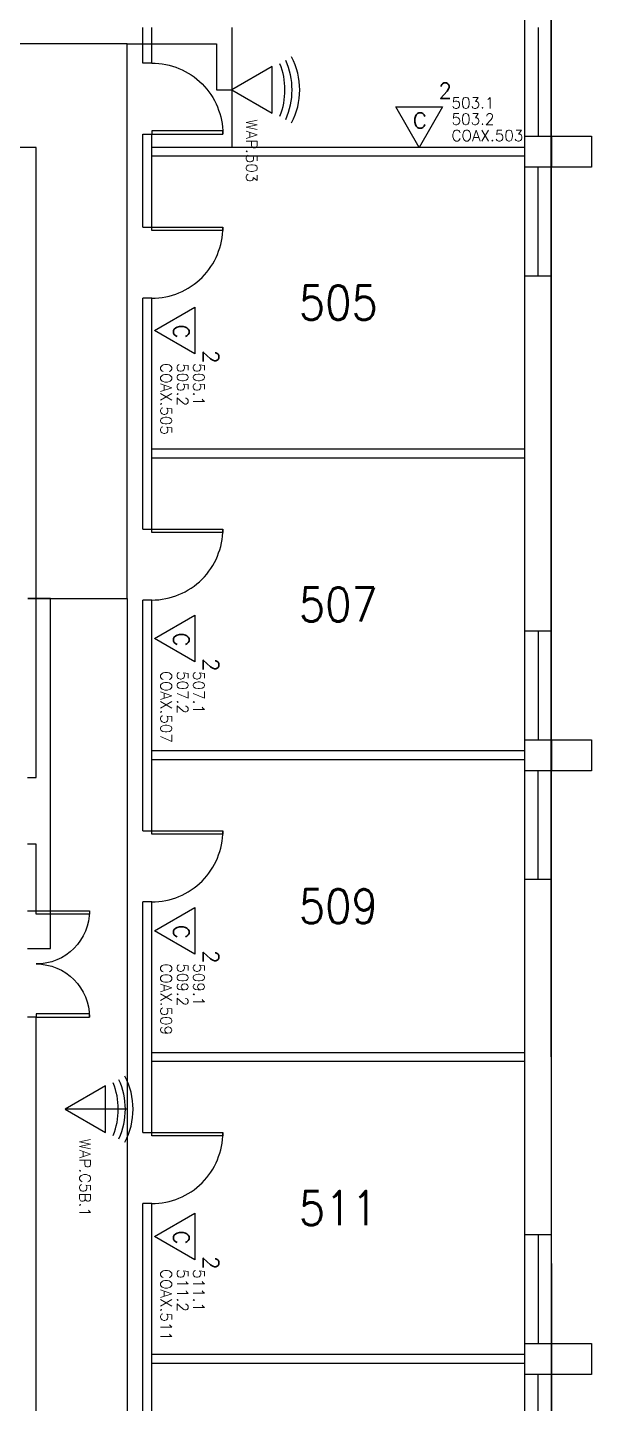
# Model space of a CAD drawing. Header units: inches. Extents: x -460 to 10305, y -938 to 5356.
# Drawn here: x 10051 to 10305, y 491 to 1111 of the extents above; entities that cross this region are included whole.
import ezdxf
from ezdxf.enums import TextEntityAlignment as Align

# ---------------------------------------------------------------- set-up
doc = ezdxf.new("R2010")
doc.units = ezdxf.units.IN
doc.header["$MEASUREMENT"] = 0
doc.set_wipeout_variables(frame=1)
for name, color, linetype in [('01-0263-05-DWG-BFP-ARCH$0$SP-DOORS', 5, 'Continuous'), ('01-0263-05-DWG-BFP-ARCH$0$SP-GROSS', 30, 'Continuous'), ('01-0263-05-DWG-BFP-ARCH$0$SP-RMNO', 7, 'Continuous'), ('01-0263-05-DWG-BFP-ARCH$0$SP-ROOM', 7, 'Continuous'), ('01-0263-05-DWG-BFP-ARCH$0$SP-WALL', 7, 'Continuous'), ('01-0263-05-DWG-BFP-ARCH$0$SP-WINDOWS', 6, 'Continuous'), ('T-Anno-Soffit', 200, 'Continuous'), ('T-Comm-E', 1, 'Continuous'), ('T-Comm-E-Wireless', 1, 'Continuous'), ('T-Comm-Path', 40, 'Continuous')]:
    doc.layers.add(name, color=color, linetype=linetype)
doc.layers.get('01-0263-05-DWG-BFP-ARCH$0$SP-ROOM').off()
doc.styles.add('01-0263-05-DWG-BFP-ARCH$0$ROMANS', font='ROMANS.shx', dxfattribs={"width": 0.9})
doc.styles.add('3-32', font='SIMPLEX.shx', dxfattribs={"height": 9})

# ---------------------------------------------------------------- blocks, each defined once
blk = doc.blocks.new('01-0263-05-DWG-BFP-ARCH$0$DOR01')
at = {"color": 0}
for p, q in [((1, 1), (0, 1)), ((0, 1), (0, 0)), ((1, 0), (1, 1)), ((0, 0), (1, 0))]:
    blk.add_line(p, q, dxfattribs=at)
blk = doc.blocks.new('01-0263-05-DWG-BFP-ARCH$0$DOR00')
at = {"color": 0}
for p, q in [((0, 1), (0, 0)), ((1, 0), (1, 1))]:
    blk.add_line(p, q, dxfattribs=at)
blk = doc.blocks.new('01-0263-05-DWG-BFP-ARCH$0$FMGRM1')
at = {"style": '01-0263-05-DWG-BFP-ARCH$0$ROMANS', "width": 0.9}
for tag, p in [('RMAREA', (0, -0.2836)), ('DATA1', (0, -0.443)), ('DATA2', (0, -0.6024)), ('DATA3', (0, -0.7618)), ('DATA4', (0, -0.9213)), ('DATA5', (0, -1.0807))]:
    blk.add_attdef(tag, text='', height=0.1172, dxfattribs=at).set_placement(p, align=Align.CENTER)
at = {"linetype": 'Continuous'}
blk.add_wipeout([(-0.375, -0.125), (0.375, -0.125), (0.375, 0.125), (-0.375, 0.125)], dxfattribs=at)
at = {"layer": '01-0263-05-DWG-BFP-ARCH$0$SP-RMNO', "style": '01-0263-05-DWG-BFP-ARCH$0$ROMANS', "width": 0.9}
blk.add_attdef('RMNUMB', text='', height=0.16, dxfattribs=at).set_placement((0, 0), align=Align.MIDDLE)
blk = doc.blocks.new('01-0263-05-DWG-BFP-ARCH', base_point=(1295.15, 1353.42))
at = {"layer": '01-0263-05-DWG-BFP-ARCH$0$SP-DOORS'}
for points in [[(3591.16, 2445.43, -0.414214), (3623.16, 2413.43, -0.414214)], [(3591.16, 2339.43, 0.414214), (3623.16, 2371.43, 0.414214)], [(3591.16, 2203.43, 0.414214), (3623.16, 2235.43, 0.414214)], [(3591.16, 2067.43, 0.414214), (3623.16, 2099.43, 0.414214)], [(3563.16, 2063.43, -0.414214), (3539.16, 2039.43, -0.414214), (3563.16, 2015.43, -0.414214)], [(3591.16, 1931.43, 0.414214), (3623.16, 1963.43, 0.414214)]]:
    blk.add_lwpolyline(points, format="xyb", dxfattribs=at)
at = {"layer": '01-0263-05-DWG-BFP-ARCH$0$SP-GROSS'}
blk.add_lwpolyline([(3071.13, 1373.46), (3071.15, 1353.42), (3771.15, 1353.42), (3771.05, 2641.37), (3071.16, 2641.43), (3071.15, 1373.46)], close=True, dxfattribs=at)
at = {"layer": '01-0263-05-DWG-BFP-ARCH$0$SP-WALL'}
for p, q in [((3587.16, 2445.43), (3587.16, 2461.43)), ((3591.16, 2445.43), (3591.16, 2461.43)), ((3587.16, 2371.43), (3587.16, 2413.43)), ((3591.16, 2371.43), (3591.16, 2413.43)), ((3759.16, 2412.43), (3789.16, 2412.43)), ((3771.16, 2412.43), (3771.16, 2398.43)), ((3789.16, 2412.43), (3789.16, 2398.43)), ((3539.16, 2407.43), (3515.16, 2407.43)), ((3539.16, 2123.43), (3539.16, 2407.43)), ((3759.16, 2407.43), (3591.16, 2407.43)), ((3759.16, 2403.43), (3591.16, 2403.43)), ((3789.16, 2398.43), (3759.16, 2398.43)), ((3771.16, 2349.43), (3759.16, 2349.43)), ((3587.16, 2235.43), (3587.16, 2339.43)), ((3591.16, 2235.43), (3591.16, 2339.43)), ((3759.16, 2271.43), (3591.16, 2271.43)), ((3759.16, 2267.43), (3591.16, 2267.43)), ((3587.16, 2099.43), (3587.16, 2203.43)), ((3591.16, 2099.43), (3591.16, 2203.43)), ((3771.16, 2189.43), (3759.16, 2189.43)), ((3759.16, 2140.43), (3789.16, 2140.43)), ((3771.16, 2140.43), (3771.16, 2126.43)), ((3789.16, 2140.43), (3789.16, 2126.43)), ((3759.16, 2135.43), (3591.16, 2135.43)), ((3759.16, 2131.43), (3591.16, 2131.43)), ((3789.16, 2126.43), (3759.16, 2126.43)), ((3539.16, 2063.43), (3539.16, 2093.43)), ((3771.16, 2077.43), (3759.16, 2077.43)), ((3587.16, 1963.43), (3587.16, 2067.43)), ((3591.16, 1963.43), (3591.16, 2067.43)), ((3539.16, 1831.43), (3539.16, 2015.43)), ((3759.16, 1999.43), (3591.16, 1999.43)), ((3759.16, 1995.43), (3591.16, 1995.43)), ((3587.16, 1827.43), (3587.16, 1931.43)), ((3591.16, 1827.43), (3591.16, 1931.43)), ((3771.16, 1917.43), (3759.16, 1917.43)), ((3759.16, 1365.43), (3759.16, 1904.43)), ((3771.16, 1904.43), (3771.16, 1353.43)), ((3759.16, 1868.43), (3789.16, 1868.43)), ((3771.16, 1868.43), (3771.16, 1854.43)), ((3789.16, 1868.43), (3789.16, 1854.43)), ((3759.16, 1863.43), (3591.16, 1863.43)), ((3759.16, 1859.43), (3591.16, 1859.43)), ((3789.16, 1854.43), (3759.16, 1854.43))]:
    blk.add_line(p, q, dxfattribs=at)
for points in [[(3771.16, 1904.43), (3771.16, 2411.43), (3771.16, 2641.43)], [(3759.16, 1904.43), (3759.16, 2411.43), (3759.16, 2629.43)]]:
    blk.add_lwpolyline(points, dxfattribs=at)
at = {"layer": '01-0263-05-DWG-BFP-ARCH$0$SP-WINDOWS'}
for p, q in [((3765.16, 2461.43), (3765.16, 2412.43)), ((3765.16, 2349.43), (3765.16, 2398.43)), ((3765.16, 2189.43), (3765.16, 2140.43)), ((3765.16, 2077.43), (3765.16, 2126.43)), ((3765.16, 1917.43), (3765.16, 1868.43)), ((3765.16, 1805.43), (3765.16, 1854.43))]:
    blk.add_line(p, q, dxfattribs=at)
at = {"layer": '01-0263-05-DWG-BFP-ARCH$0$SP-DOORS', "rotation": 180}
for p, xscale, yscale, zscale in [((3591.16, 2413.43), -32, -1.5, 32), ((3591.16, 2371.43), -32, 1.5, 32), ((3591.16, 2235.43), -32, 1.5, 32), ((3591.16, 2099.43), -32, 1.5, 32), ((3539.16, 2063.43), -24, 1.5, 24), ((3539.16, 2015.43), -24, -1.5, 24), ((3591.16, 1963.43), -32, 1.5, 32)]:
    blk.add_blockref('01-0263-05-DWG-BFP-ARCH$0$DOR01', p, dxfattribs=dict(at, xscale=xscale, yscale=yscale, zscale=zscale))
at = {"layer": '01-0263-05-DWG-BFP-ARCH$0$SP-WALL'}
for p, xscale, yscale, zscale, rotation in [((3591.16, 2413.43), -32, -4, 32, 270), ((3591.16, 2371.43), -32, 4, 32, 90), ((3591.16, 2235.43), -32, 4, 32, 90), ((3535.16, 2093.43), -30, 4, 30, 270), ((3591.16, 2099.43), -32, 4, 32, 90), ((3535.16, 2015.43), -48, 4, 48, 270), ((3591.16, 1963.43), -32, 4, 32, 90)]:
    blk.add_blockref('01-0263-05-DWG-BFP-ARCH$0$DOR00', p, dxfattribs=dict(at, xscale=xscale, yscale=yscale, zscale=zscale, rotation=rotation))
at = {"layer": '01-0263-05-DWG-BFP-ARCH$0$SP-ROOM'}
ref = blk.add_blockref('01-0263-05-DWG-BFP-ARCH$0$FMGRM1', (3511.16, 2367.43), dxfattribs=dict(at, xscale=96, yscale=96, zscale=96))
ref.add_attrib('RMNUMB', '547', dxfattribs={"layer": '01-0263-05-DWG-BFP-ARCH$0$SP-RMNO', "height": 15.36, "style": '01-0263-05-DWG-BFP-ARCH$0$ROMANS', "width": 0.9}).set_placement((3511.16, 2367.43), align=Align.MIDDLE)
ref = blk.add_blockref('01-0263-05-DWG-BFP-ARCH$0$FMGRM1', (3675.16, 2337.43), dxfattribs=dict(at, xscale=96, yscale=96, zscale=96))
ref.add_attrib('RMNUMB', '505', dxfattribs={"layer": '01-0263-05-DWG-BFP-ARCH$0$SP-RMNO', "height": 15.36, "style": '01-0263-05-DWG-BFP-ARCH$0$ROMANS', "width": 0.9}).set_placement((3675.16, 2337.43), align=Align.MIDDLE)
ref = blk.add_blockref('01-0263-05-DWG-BFP-ARCH$0$FMGRM1', (3675.16, 2201.43), dxfattribs=dict(at, xscale=96, yscale=96, zscale=96))
ref.add_attrib('RMNUMB', '507', dxfattribs={"layer": '01-0263-05-DWG-BFP-ARCH$0$SP-RMNO', "height": 15.36, "style": '01-0263-05-DWG-BFP-ARCH$0$ROMANS', "width": 0.9}).set_placement((3675.16, 2201.43), align=Align.MIDDLE)
ref = blk.add_blockref('01-0263-05-DWG-BFP-ARCH$0$FMGRM1', (3675.16, 2065.43), dxfattribs=dict(at, xscale=96, yscale=96, zscale=96))
ref.add_attrib('RMNUMB', '509', dxfattribs={"layer": '01-0263-05-DWG-BFP-ARCH$0$SP-RMNO', "height": 15.36, "style": '01-0263-05-DWG-BFP-ARCH$0$ROMANS', "width": 0.9}).set_placement((3675.16, 2065.43), align=Align.MIDDLE)
ref = blk.add_blockref('01-0263-05-DWG-BFP-ARCH$0$FMGRM1', (3511.16, 2040.43), dxfattribs=dict(at, xscale=96, yscale=96, zscale=96))
ref.add_attrib('RMNUMB', '553', dxfattribs={"layer": '01-0263-05-DWG-BFP-ARCH$0$SP-RMNO', "height": 15.36, "style": '01-0263-05-DWG-BFP-ARCH$0$ROMANS', "width": 0.9}).set_placement((3511.16, 2040.43), align=Align.MIDDLE)
ref = blk.add_blockref('01-0263-05-DWG-BFP-ARCH$0$FMGRM1', (3675.16, 1929.43), dxfattribs=dict(at, xscale=96, yscale=96, zscale=96))
ref.add_attrib('RMNUMB', '511', dxfattribs={"layer": '01-0263-05-DWG-BFP-ARCH$0$SP-RMNO', "height": 15.36, "style": '01-0263-05-DWG-BFP-ARCH$0$ROMANS', "width": 0.9}).set_placement((3675.16, 1929.43), align=Align.MIDDLE)
blk = doc.blocks.new('WIRELESS')
for p, q in [((10.5, 18.19), (-10.5, 18.19)), ((-10.5, 18.19), (0, 0)), ((0, 0), (10.5, 18.19))]:
    blk.add_line(p, q)
for centre, start, end in [((0, -1.44), 62.42971, 117.57029), ((0, -4.89), 65.52052, 114.47948), ((0, -8.1), 68.40947, 111.59053)]:
    blk.add_arc(centre, 32.08, start, end)
at = {"style": '3-32', "flags": 1}
for tag, p in [('RM_NUMBER', (50.85, 153.68)), ('UTP_CATEGORY', (50.85, 140.31)), ('QUANTITY_UTP', (50.85, 127.18)), ('WIRELESS_OUTLET_LOCATION', (50.85, 114.16)), ('TELECOMM_ROOM', (50.85, 100.31)), ('QTY_COAX', (50.33, 74.2)), ('POS_2', (166.1, 63.3)), ('POS_3', (166.1, 55.3)), ('POS_4', (166.1, 46.8)), ('POS_5', (166.1, 38.67)), ('POS_6', (166.1, 30.05))]:
    blk.add_attdef(tag, p, '', height=5, dxfattribs=at)
at = {"flags": 1}
for tag, p in [('SERIAL_NUMBER', (51.84, 50.25)), ('MAC_ADDRESS', (51.84, 26.25)), ('ELEVATION', (51.84, 2.25)), ('WO_NUMBER', (53.96, -25.57))]:
    blk.add_attdef(tag, text='', height=5, dxfattribs=at).set_placement(p, align=Align.BOTTOM_LEFT)
at = {"style": '3-32'}
blk.add_attdef('POS_1', (13.17, 6.52), '', height=5, dxfattribs=at)
blk = doc.blocks.new('VOICE(1)DATA(1)COAX(1)')
for p, q in [((0, 0), (-10.5, 18.19)), ((-10.5, 18.19), (10.5, 18.19)), ((10.5, 18.19), (0, 0))]:
    blk.add_line(p, q)
at = {"char_height": 7, "attachment_point": 1, "style": '3-32'}
for s, insert, width in [('2', (8.78, 29.02), 11.7808), ('C', (-2.75, 15.62), 12.7033)]:
    blk.add_mtext(s, dxfattribs=dict(at, insert=insert, width=width))
at = {"style": '3-32', "flags": 1}
for tag, p in [('RM_NUMBER', (92.08, 138.94)), ('UTP_CATEGORY', (92.08, 125.57)), ('QUANTITY_UTP', (92.08, 112.44)), ('WIRELESS_OUTLET_LOCATION', (92.08, 99.43)), ('TELECOMM_ROOM', (92.08, 85.57)), ('QTY_COAX', (91.33, 59.47)), ('POS_4', (202.73, 34.3)), ('POS_5', (202.73, 26.05)), ('POS_6', (202.73, 17.55))]:
    blk.add_attdef(tag, p, '', height=5, dxfattribs=at)
at = {"flags": 1}
blk.add_attdef('WO_NUMBER', text='', height=5, dxfattribs=at).set_placement((90.2, 43.13), align=Align.BOTTOM_LEFT)
at = {"style": '3-32'}
for tag, p in [('POS_1', (14.63, 17.54)), ('POS_2', (14.64, 10.22)), ('POS_3', (14.62, 2.8))]:
    blk.add_attdef(tag, p, '', height=5, dxfattribs=at)

msp = doc.modelspace()

# ---------------------------------------------------------------- block references
msp.add_blockref('01-0263-05-DWG-BFP-ARCH', (7811.39, 3.26))

# ---------------------------------------------------------------- next in the draw order: linework, layer by layer
at = {"layer": 'T-Anno-Soffit'}
msp.add_line((10143.4, 1111.26), (10143.4, 1057.26), dxfattribs=at)
at = {"layer": 'T-Comm-Path'}
for points in [[(10051.53, 854.04), (10096.37, 854.04), (10096.37, 1103.92), (9737.85, 1103.92), (9737.85, 1085.39), (9731.4, 1085.39)], [(10051.53, 854.04), (10096.37, 854.04), (10096.37, 1103.92), (9928.69, 1103.92), (9928.69, 1067.93)], [(10051.53, 854.04), (10096.37, 854.04), (10096.37, 1103.92), (10136.5, 1103.92), (10136.5, 1083.15), (10143.4, 1083.15)], [(10051.53, 854.04), (10096.37, 854.04), (10096.37, 189.28), (9738.7, 189.28), (9738.7, 198.11), (9731.4, 198.11)], [(10051.53, 854.04), (10096.37, 854.04), (10096.37, 189.28), (9776.25, 189.28), (9776.25, 623.84), (9785.96, 623.84)], [(10051.53, 854.04), (10096.37, 854.04), (10096.37, 189.28), (9953.08, 189.28), (9953.08, 199.17)], [(10051.4, 696.2), (10061.77, 696.2), (10061.77, 854.04), (10051.53, 854.04)], [(10051.53, 854.04), (10096.37, 854.04), (10096.37, 623.84), (10068.34, 623.84)], [(10051.53, 854.04), (10096.37, 854.04), (10096.37, 189.28), (10134.84, 189.28), (10134.84, 204.1), (10143.4, 204.1)]]:
    msp.add_lwpolyline(points, dxfattribs=at)

# ---------------------------------------------------------------- next in the draw order: block references
at = {"layer": 'T-Comm-E'}
msp.add_blockref('VOICE(1)DATA(1)COAX(1)', (10227.77, 1057.26), dxfattribs=at).add_auto_attribs({'POS_1': '503.1', 'POS_2': '503.2', 'POS_3': 'COAX.503'})
at = {"layer": 'T-Comm-E', "rotation": 270}
for p, values in [((10108.57, 974.68), {'POS_1': '505.1', 'POS_2': '505.2', 'POS_3': 'COAX.505'}), ((10108.57, 835.91), {'POS_1': '507.1', 'POS_2': '507.2', 'POS_3': 'COAX.507'}), ((10108.57, 704.21), {'POS_1': '509.1', 'POS_2': '509.2', 'POS_3': 'COAX.509'}), ((10108.57, 566.42), {'POS_1': '511.1', 'POS_2': '511.2', 'POS_3': 'COAX.511'})]:
    msp.add_blockref('VOICE(1)DATA(1)COAX(1)', p, dxfattribs=at).add_auto_attribs(values)
at = {"layer": 'T-Comm-E-Wireless', "rotation": 270}
for p, values in [((10143.4, 1083.15), {'POS_1': 'WAP.503'}), ((10068.34, 623.84), {'POS_1': 'WAP.C5B.1'})]:
    msp.add_blockref('WIRELESS', p, dxfattribs=at).add_auto_attribs(values)

doc.saveas('drawing.dxf')
